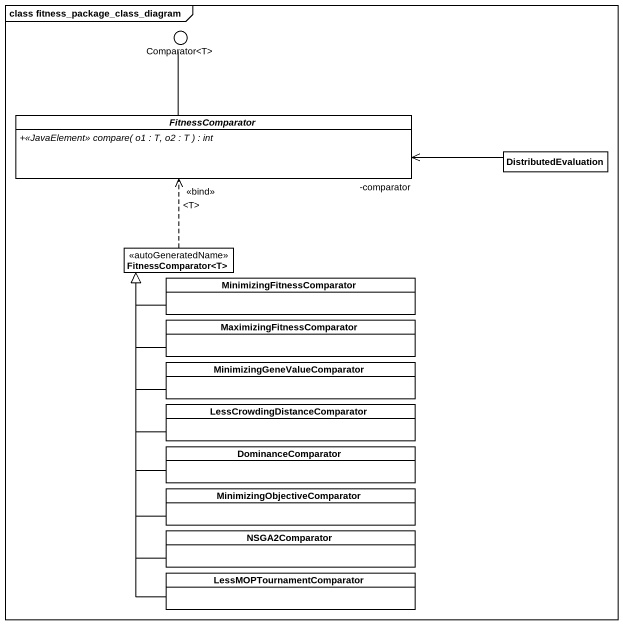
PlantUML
@startuml
mainframe class fitness_package_class_diagram
allowmixing
hide circle
hide empty members
skinparam classAttributeIconSize 0
() "Comparator<T>" as Comparator_T
abstract class FitnessComparator {
  {abstract} +<<JavaElement>> compare( o1 : T, o2 : T ) : int
}
class DistributedEvaluation
class "FitnessComparator<T>" as FitnessComparator_T <<autoGeneratedName>>
class MinimizingFitnessComparator
class MaximizingFitnessComparator
class "MinimizingGeneValueComparator" as MinimizingGeneValueComparato
class "LessCrowdingDistanceComparator" as LessCrowdingDistanceComparat
class DominanceComparator
class "MinimizingObjectiveComparator" as MinimizingObjectiveComparato
class NSGA2Comparator
class LessMOPTournamentComparator
FitnessComparator -up- Comparator_T
FitnessComparator "-comparator" <-right- DistributedEvaluation
FitnessComparator_T .up.> FitnessComparator : <<bind>>\n<T>
MinimizingFitnessComparator -left-|> FitnessComparator_T
MaximizingFitnessComparator -up-|> FitnessComparator_T
MinimizingGeneValueComparato -up-|> FitnessComparator_T
LessCrowdingDistanceComparat -up-|> FitnessComparator_T
DominanceComparator -up-|> FitnessComparator_T
MinimizingObjectiveComparato -up-|> FitnessComparator_T
NSGA2Comparator -up-|> FitnessComparator_T
LessMOPTournamentComparator -up-|> FitnessComparator_T
@enduml
